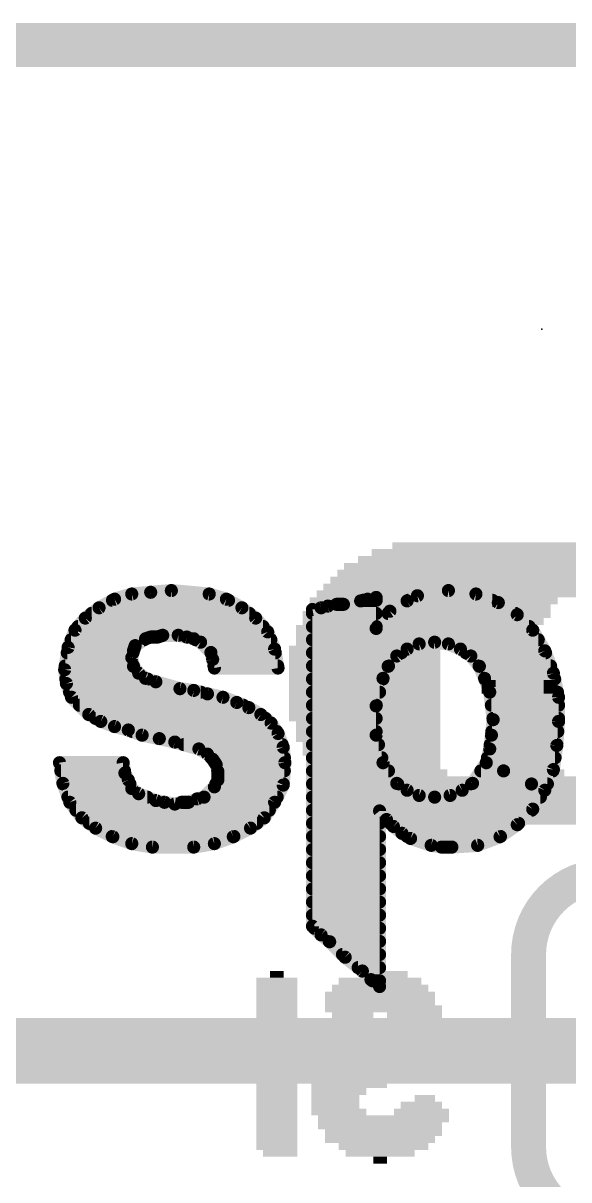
# Model space of a CAD drawing. Extents: x -27.9 to 58.7, y -19.6 to 25.5.
# Drawn here: x 7.78 to 10.95, y 18.81 to 25.53 of the extents above; entities that cross this region are included whole.
import ezdxf

# ---------------------------------------------------------------- set-up
doc = ezdxf.new("R2010")
doc.units = 0
for name, color, linetype in [('1', 12, 'CONTINUOUS'), ('16', 53, 'CONTINUOUS'), ('20', 53, 'CONTINUOUS'), ('21', 41, 'CONTINUOUS'), ('22', 40, 'CONTINUOUS'), ('23', 53, 'CONTINUOUS')]:
    doc.layers.add(name, color=color, linetype=linetype)

# ---------------------------------------------------------------- blocks, each defined once
blk = doc.blocks.new('RECT')
blk.add_solid([(-0.5, -0.5), (0.5, -0.5), (-0.5, 0.5), (0.5, 0.5)])

msp = doc.modelspace()

# ---------------------------------------------------------------- linework, layer by layer
at = {"layer": '1'}
for points, const_width in [([(0, 25.4), (17.6276, 25.4)], 0.254), ([(14.39, 19.558), (6.3364, 19.558)], 0.381)]:
    msp.add_lwpolyline(points, dxfattribs=dict(at, const_width=const_width))
at = {"layer": '16', "const_width": 0.254}
msp.add_lwpolyline([(0, 25.4), (17.6276, 25.4)], dxfattribs=at)
at = {"layer": '20', "const_width": 0.2032}
msp.add_lwpolyline([(25.4, 25.4), (0, 25.4)], dxfattribs=at)
at = {"layer": '21', "const_width": 0.0762}
for points in [[(8.313, 22.181), (8.413, 22.211)], [(8.413, 22.211), (8.523, 22.221)], [(8.523, 22.221), (8.643, 22.231)], [(8.643, 22.231), (8.863, 22.211)], [(8.863, 22.211), (8.963, 22.181)], [(10.073, 22.201), (10.253, 22.231)], [(10.253, 22.231), (10.413, 22.211)], [(10.413, 22.211), (10.543, 22.161)], [(8.223, 22.131), (8.313, 22.181)], [(8.3008, 22.1742), (8.9752, 22.1742)], [(8.963, 22.181), (9.053, 22.131)], [(9.513, 22.131), (9.553, 22.141)], [(9.553, 22.141), (9.603, 22.151)], [(9.603, 22.151), (9.643, 22.151)], [(9.643, 22.151), (9.743, 22.171)], [(9.743, 22.171), (9.783, 22.181)], [(9.7558, 22.1742), (9.833, 22.1742)], [(9.783, 22.181), (9.833, 22.191)], [(9.833, 22.191), (9.833, 22.011)], [(9.913, 22.111), (10.013, 22.171)], [(10.013, 22.171), (10.073, 22.201)], [(10.0194, 22.1742), (10.5087, 22.1742)], [(10.543, 22.161), (10.653, 22.091)], [(8.083, 22.001), (8.143, 22.071)], [(8.143, 22.071), (8.223, 22.131)], [(8.179, 22.098), (9.097, 22.098)], [(9.053, 22.131), (9.133, 22.071)], [(9.133, 22.071), (9.203, 21.991)], [(9.463, 22.121), (9.513, 22.131)], [(9.463, 20.281), (9.463, 22.121)], [(9.463, 22.098), (9.833, 22.098)], [(9.833, 22.011), (9.913, 22.111)], [(9.9026, 22.098), (10.642, 22.098)], [(10.653, 22.091), (10.743, 22.001)], [(8.043, 21.901), (8.083, 22.001)], [(8.1008, 22.0218), (9.1761, 22.0218)], [(9.463, 22.0218), (9.833, 22.0218)], [(9.8416, 22.0218), (10.7222, 22.0218)], [(10.743, 22.001), (10.813, 21.881)], [(8.0608, 21.9456), (8.4849, 21.9456)], [(8.493, 21.951), (8.433, 21.911)], [(8.523, 21.961), (8.493, 21.951)], [(8.563, 21.961), (8.523, 21.961)], [(8.593, 21.971), (8.563, 21.961)], [(8.683, 21.971), (8.593, 21.971)], [(8.733, 21.961), (8.683, 21.971)], [(8.773, 21.951), (8.733, 21.961)], [(8.813, 21.931), (8.773, 21.951)], [(8.7838, 21.9456), (9.2212, 21.9456)], [(9.203, 21.991), (9.243, 21.891)], [(9.463, 21.9456), (10.7753, 21.9456)], [(8.023, 21.771), (8.043, 21.901)], [(8.0381, 21.8694), (8.4201, 21.8694)], [(8.423, 21.881), (8.413, 21.841)], [(8.433, 21.911), (8.423, 21.881)], [(8.873, 21.871), (8.813, 21.931)], [(8.883, 21.831), (8.873, 21.871)], [(8.8734, 21.8694), (9.2469, 21.8694)], [(9.243, 21.891), (9.263, 21.781)], [(9.463, 21.8694), (9.9806, 21.8694)], [(10.013, 21.891), (9.953, 21.851)], [(10.083, 21.921), (10.013, 21.891)], [(10.173, 21.931), (10.083, 21.921)], [(10.253, 21.921), (10.173, 21.931)], [(10.323, 21.891), (10.253, 21.921)], [(10.383, 21.851), (10.323, 21.891)], [(10.3554, 21.8694), (10.8175, 21.8694)], [(10.813, 21.881), (10.863, 21.751)], [(8.413, 21.841), (8.423, 21.791)], [(8.893, 21.781), (8.883, 21.831)], [(9.953, 21.851), (9.903, 21.791)], [(10.433, 21.791), (10.383, 21.851)], [(8.033, 21.691), (8.023, 21.771)], [(8.0264, 21.7932), (8.4226, 21.7932)], [(8.423, 21.791), (8.453, 21.751)], [(8.453, 21.751), (8.493, 21.721)], [(8.8906, 21.7932), (9.2608, 21.7932)], [(9.263, 21.781), (8.893, 21.781)], [(9.463, 21.7932), (9.9048, 21.7932)], [(9.903, 21.791), (9.873, 21.721)], [(10.4312, 21.7932), (10.8468, 21.7932)], [(10.463, 21.721), (10.433, 21.791)], [(10.863, 21.751), (10.893, 21.611)], [(8.0297, 21.717), (8.505, 21.717)], [(8.063, 21.611), (8.033, 21.691)], [(8.493, 21.721), (8.553, 21.701)], [(8.553, 21.701), (8.693, 21.661)], [(9.463, 21.717), (9.872, 21.717)], [(9.873, 21.721), (9.833, 21.561)], [(10.493, 21.641), (10.463, 21.721)], [(10.4645, 21.717), (10.8703, 21.717)], [(8.0518, 21.6408), (8.8138, 21.6408)], [(8.163, 21.511), (8.063, 21.611)], [(8.693, 21.661), (8.773, 21.651)], [(8.773, 21.651), (8.853, 21.631)], [(8.853, 21.631), (8.943, 21.611)], [(8.943, 21.611), (9.023, 21.581)], [(9.463, 21.6408), (9.8529, 21.6408)], [(10.513, 21.481), (10.493, 21.641)], [(10.493, 21.6408), (10.8866, 21.6408)], [(10.893, 21.611), (10.893, 21.471)], [(8.1094, 21.5646), (9.0613, 21.5646)], [(9.023, 21.581), (9.093, 21.551)], [(9.093, 21.551), (9.163, 21.511)], [(9.463, 21.5646), (9.8339, 21.5646)], [(9.833, 21.561), (9.833, 21.391)], [(10.5026, 21.5646), (10.893, 21.5646)], [(8.233, 21.471), (8.163, 21.511)], [(8.2026, 21.4884), (9.1901, 21.4884)], [(8.313, 21.441), (8.233, 21.471)], [(9.163, 21.511), (9.223, 21.461)], [(9.463, 21.4884), (9.833, 21.4884)], [(10.503, 21.391), (10.513, 21.481)], [(10.5121, 21.4884), (10.893, 21.4884)], [(10.513, 21.481), (10.893, 21.471)], [(10.893, 21.471), (10.513, 21.481)], [(10.893, 21.471), (10.883, 21.331)], [(8.393, 21.421), (8.313, 21.441)], [(8.473, 21.391), (8.393, 21.421)], [(8.4165, 21.4122), (9.2555, 21.4122)], [(9.223, 21.461), (9.263, 21.401)], [(9.263, 21.401), (9.293, 21.321)], [(9.463, 21.4122), (9.833, 21.4122)], [(10.5054, 21.4122), (10.8888, 21.4122)], [(8.573, 21.371), (8.473, 21.391)], [(8.663, 21.351), (8.573, 21.371)], [(8.803, 21.311), (8.663, 21.351)], [(8.7155, 21.336), (9.2874, 21.336)], [(9.463, 21.336), (9.8468, 21.336)], [(9.833, 21.391), (9.873, 21.231)], [(10.493, 21.311), (10.503, 21.391)], [(10.4961, 21.336), (10.8834, 21.336)], [(10.883, 21.331), (10.863, 21.191)], [(8.853, 21.281), (8.803, 21.311)], [(8.883, 21.251), (8.853, 21.281)], [(9.293, 21.321), (9.303, 21.231)], [(10.473, 21.231), (10.493, 21.311)], [(8.013, 21.111), (7.993, 21.231)], [(7.993, 21.231), (8.363, 21.231)], [(8.363, 21.231), (8.373, 21.171)], [(8.8742, 21.2598), (9.2998, 21.2598)], [(8.903, 21.221), (8.883, 21.251)], [(8.913, 21.181), (8.903, 21.221)], [(9.303, 21.231), (9.293, 21.101)], [(9.463, 21.2598), (9.8658, 21.2598)], [(9.873, 21.231), (9.953, 21.111)], [(10.393, 21.111), (10.473, 21.231)], [(10.813, 21.071), (10.473, 21.231)], [(10.473, 21.231), (10.813, 21.071)], [(10.4802, 21.2598), (10.8728, 21.2598)], [(8.0009, 21.1836), (8.3709, 21.1836)], [(8.373, 21.171), (8.393, 21.131)], [(8.393, 21.131), (8.413, 21.081)], [(8.893, 21.091), (8.913, 21.131)], [(8.9123, 21.1836), (9.2994, 21.1836)], [(8.913, 21.131), (8.913, 21.181)], [(9.463, 21.1836), (9.9046, 21.1836)], [(10.4414, 21.1836), (10.5737, 21.1836)], [(10.5737, 21.1836), (10.8599, 21.1836)], [(10.863, 21.191), (10.813, 21.071)], [(8.053, 21.001), (8.013, 21.111)], [(8.0143, 21.1074), (8.4024, 21.1074)], [(8.413, 21.081), (8.453, 21.051)], [(8.833, 21.031), (8.893, 21.091)], [(8.9012, 21.1074), (9.2935, 21.1074)], [(9.293, 21.101), (9.243, 21.001)], [(9.463, 21.1074), (9.9584, 21.1074)], [(9.953, 21.111), (10.013, 21.071)], [(10.013, 21.071), (10.083, 21.041)], [(10.263, 21.041), (10.333, 21.071)], [(10.333, 21.071), (10.393, 21.111)], [(10.3876, 21.1074), (10.7356, 21.1074)], [(10.7356, 21.1074), (10.8282, 21.1074)], [(10.813, 21.071), (10.743, 20.961)], [(8.042, 21.0312), (8.5025, 21.0312)], [(8.123, 20.911), (8.053, 21.001)], [(8.453, 21.051), (8.553, 21.011)], [(8.553, 21.011), (8.603, 21.001)], [(8.603, 21.001), (8.663, 20.991)], [(8.663, 20.991), (8.703, 21.001)], [(8.703, 21.001), (8.743, 21.001)], [(8.743, 21.001), (8.793, 21.021)], [(8.793, 21.021), (8.833, 21.031)], [(8.8332, 21.0312), (9.2581, 21.0312)], [(9.243, 21.001), (9.183, 20.911)], [(9.463, 21.0312), (10.1712, 21.0312)], [(10.083, 21.041), (10.173, 21.031)], [(10.173, 21.031), (10.263, 21.041)], [(10.1748, 21.0312), (10.7877, 21.0312)], [(8.0888, 20.955), (9.2123, 20.955)], [(9.463, 20.955), (10.737, 20.955)], [(9.893, 20.901), (9.853, 20.951)], [(9.853, 20.951), (9.853, 19.931)], [(10.743, 20.961), (10.653, 20.871)], [(8.203, 20.851), (8.123, 20.911)], [(8.1659, 20.8788), (9.1401, 20.8788)], [(9.183, 20.911), (9.103, 20.851)], [(9.463, 20.8788), (9.853, 20.8788)], [(9.933, 20.861), (9.893, 20.901)], [(9.9152, 20.8788), (10.6608, 20.8788)], [(9.983, 20.821), (9.933, 20.861)], [(10.653, 20.871), (10.553, 20.801)], [(8.303, 20.801), (8.203, 20.851)], [(8.2998, 20.8026), (9.0062, 20.8026)], [(8.413, 20.761), (8.303, 20.801)], [(9.003, 20.801), (8.893, 20.761)], [(9.103, 20.851), (9.003, 20.801)], [(9.463, 20.8026), (9.853, 20.8026)], [(10.033, 20.791), (9.983, 20.821)], [(10.0137, 20.8026), (10.5553, 20.8026)], [(10.553, 20.801), (10.423, 20.751)], [(8.533, 20.741), (8.413, 20.761)], [(8.773, 20.741), (8.533, 20.741)], [(8.893, 20.761), (8.773, 20.741)], [(9.463, 20.7264), (9.853, 20.7264)], [(10.153, 20.751), (10.033, 20.791)], [(10.213, 20.741), (10.153, 20.751)], [(10.273, 20.741), (10.213, 20.741)], [(10.423, 20.751), (10.273, 20.741)], [(9.463, 20.6502), (9.853, 20.6502)], [(9.463, 20.574), (9.853, 20.574)], [(9.463, 20.4978), (9.853, 20.4978)], [(9.463, 20.4216), (9.853, 20.4216)], [(9.463, 20.3454), (9.853, 20.3454)], [(9.513, 20.231), (9.463, 20.281)], [(9.4748, 20.2692), (9.853, 20.2692)], [(9.563, 20.191), (9.513, 20.231)], [(9.5605, 20.193), (9.853, 20.193)], [(9.653, 20.101), (9.563, 20.191)], [(9.6372, 20.1168), (9.853, 20.1168)], [(9.753, 20.021), (9.653, 20.101)], [(9.7285, 20.0406), (9.853, 20.0406)], [(9.803, 19.971), (9.753, 20.021)], [(9.853, 19.931), (9.803, 19.971)], [(9.8113, 19.9644), (9.853, 19.9644)]]:
    msp.add_lwpolyline(points, dxfattribs=at)
at = {"layer": '21', "const_width": 0.0381}
for points in [[(8.4113, 22.23, 1), (8.4147, 22.192)], [(8.4185, 22.1928, 1), (8.4075, 22.2292)], [(8.5214, 22.24, 1), (8.5246, 22.202)], [(8.5247, 22.202, 1), (8.5213, 22.24)], [(8.6447, 22.25, 1), (8.6413, 22.212)], [(8.6446, 22.212, 1), (8.6414, 22.25)], [(8.8685, 22.2292, 1), (8.8575, 22.1928)], [(8.8613, 22.192, 1), (8.8647, 22.23)], [(10.2554, 22.2499, 1), (10.2506, 22.2121)], [(10.2561, 22.2122, 1), (10.2499, 22.2498)], [(10.4198, 22.2288, 1), (10.4062, 22.1932)], [(10.4106, 22.1921, 1), (10.4154, 22.2299)], [(8.3008, 22.1933, 1), (8.3008, 22.1552)], [(8.3075, 22.1992, 1), (8.3185, 22.1628)], [(8.3223, 22.1643, 1), (8.3037, 22.1977)], [(8.9723, 22.1977, 1), (8.9537, 22.1643)], [(8.9575, 22.1628, 1), (8.9685, 22.1992)], [(8.9752, 22.1552, 1), (8.9752, 22.1933)], [(9.5493, 22.1597, 1), (9.5567, 22.1223)], [(9.5576, 22.1225, 1), (9.5484, 22.1595)], [(9.603, 22.17, 1), (9.603, 22.1319)], [(9.6067, 22.1323, 1), (9.5993, 22.1697)], [(9.6393, 22.1697, 1), (9.6467, 22.1323)], [(9.643, 22.1319, 1), (9.643, 22.17)], [(9.7384, 22.1895, 1), (9.7476, 22.1525)], [(9.7558, 22.1933, 1), (9.7558, 22.1552)], [(9.7467, 22.1523, 1), (9.7393, 22.1897)], [(9.7793, 22.1997, 1), (9.7867, 22.1623)], [(9.7876, 22.1625, 1), (9.7784, 22.1995)], [(9.8521, 22.191, 1), (9.814, 22.191)], [(9.8367, 22.1723, 1), (9.8293, 22.2097)], [(9.833, 22.1552, 1), (9.833, 22.1933)], [(10.0045, 22.188, 1), (10.0215, 22.154)], [(10.0194, 22.1933, 1), (10.0194, 22.1552)], [(10.0228, 22.1547, 1), (10.0032, 22.1873)], [(10.0699, 22.2198, 1), (10.0761, 22.1822)], [(10.0815, 22.184, 1), (10.0645, 22.218)], [(10.5087, 22.1552, 1), (10.5087, 22.1933)], [(10.5532, 22.1771, 1), (10.5328, 22.1449)], [(10.5362, 22.1432, 1), (10.5498, 22.1788)], [(8.1575, 22.0586, 1), (8.1285, 22.0834)], [(8.179, 22.1171, 1), (8.179, 22.079)], [(8.2137, 22.1477, 1), (8.2323, 22.1143)], [(8.2344, 22.1158, 1), (8.2116, 22.1462)], [(9.0644, 22.1462, 1), (9.0416, 22.1158)], [(9.0437, 22.1143, 1), (9.0623, 22.1477)], [(9.097, 22.079, 1), (9.097, 22.1171)], [(9.1473, 22.0835, 1), (9.1187, 22.0585)], [(9.4593, 22.1397, 1), (9.4667, 22.1023)], [(9.463, 22.1171, 1), (9.463, 22.079)], [(9.4821, 22.121, 1), (9.444, 22.121)], [(9.5084, 22.1495, 1), (9.5176, 22.1125)], [(9.5167, 22.1123, 1), (9.5093, 22.1497)], [(9.833, 22.079, 1), (9.833, 22.1171)], [(9.9026, 22.1171, 1), (9.9026, 22.079)], [(9.9032, 22.1273, 1), (9.9228, 22.0947)], [(9.9279, 22.0991, 1), (9.8981, 22.1229)], [(10.6665, 22.1045, 1), (10.6395, 22.0775)], [(10.642, 22.079, 1), (10.642, 22.1171)], [(10.6428, 22.0749, 1), (10.6632, 22.1071)], [(8.1007, 21.9939, 1), (8.0653, 22.0081)], [(8.1008, 22.0409, 1), (8.1008, 22.0028)], [(8.1316, 22.0862, 1), (8.1544, 22.0558)], [(9.1216, 22.0558, 1), (9.1444, 22.0862)], [(9.1761, 22.0028, 1), (9.1761, 22.0409)], [(9.463, 22.0409, 1), (9.463, 22.0028)], [(9.8181, 22.0229, 1), (9.8479, 21.9991)], [(9.8416, 22.0409, 1), (9.8416, 22.0028)], [(9.833, 22.0028, 1), (9.833, 22.0409)], [(10.7222, 22.0028, 1), (10.7222, 22.0409)], [(10.7595, 22.0106, 1), (10.7265, 21.9914)], [(8.0608, 21.9647, 1), (8.0608, 21.9266)], [(8.0685, 22.0134, 1), (8.0975, 21.9886)], [(8.487, 21.9691, 1), (8.499, 21.9329)], [(8.5036, 21.9351, 1), (8.4824, 21.9669)], [(8.4849, 21.9266, 1), (8.4849, 21.9647)], [(8.523, 21.9801, 1), (8.523, 21.942)], [(8.529, 21.9429, 1), (8.517, 21.9791)], [(8.557, 21.9791, 1), (8.569, 21.9429)], [(8.563, 21.942, 1), (8.563, 21.9801)], [(8.593, 21.9901, 1), (8.593, 21.952)], [(8.599, 21.9529, 1), (8.587, 21.9891)], [(8.6867, 21.9897, 1), (8.6793, 21.9523)], [(8.683, 21.952, 1), (8.683, 21.9901)], [(8.7376, 21.9795, 1), (8.7284, 21.9425)], [(8.7293, 21.9423, 1), (8.7367, 21.9797)], [(8.7815, 21.968, 1), (8.7645, 21.934)], [(8.7838, 21.9647, 1), (8.7838, 21.9266)], [(8.7684, 21.9325, 1), (8.7776, 21.9695)], [(9.2207, 21.9981, 1), (9.1853, 21.9839)], [(9.1887, 21.9785, 1), (9.2173, 22.0035)], [(9.2212, 21.9266, 1), (9.2212, 21.9647)], [(9.463, 21.9647, 1), (9.463, 21.9266)], [(9.814, 22.011, 1), (9.8521, 22.011)], [(10.7295, 21.9875, 1), (10.7565, 22.0145)], [(10.7753, 21.9266, 1), (10.7753, 21.9647)], [(8.0381, 21.8885, 1), (8.0381, 21.8504)], [(8.0253, 21.9081, 1), (8.0607, 21.8939)], [(8.0618, 21.8981, 1), (8.0242, 21.9039)], [(8.4049, 21.887, 1), (8.4411, 21.875)], [(8.4415, 21.8764, 1), (8.4045, 21.8856)], [(8.4224, 21.9269, 1), (8.4436, 21.8951)], [(8.4511, 21.905, 1), (8.4149, 21.917)], [(8.4201, 21.8504, 1), (8.4201, 21.8885)], [(8.8265, 21.9445, 1), (8.7995, 21.9175)], [(8.8045, 21.914, 1), (8.8215, 21.948)], [(8.8915, 21.8756, 1), (8.8545, 21.8664)], [(8.8734, 21.8885, 1), (8.8734, 21.8504)], [(9.2617, 21.8944, 1), (9.2243, 21.8876)], [(9.2253, 21.8839, 1), (9.2607, 21.8981)], [(9.2469, 21.8504, 1), (9.2469, 21.8885)], [(9.463, 21.8885, 1), (9.463, 21.8504)], [(9.9806, 21.8504, 1), (9.9806, 21.8885)], [(10.0055, 21.9085, 1), (10.0205, 21.8735)], [(10.0236, 21.8751, 1), (10.0024, 21.9069)], [(10.0809, 21.9399, 1), (10.0851, 21.9021)], [(10.0905, 21.9035, 1), (10.0755, 21.9385)], [(10.1754, 21.9499, 1), (10.1706, 21.9121)], [(10.1751, 21.9121, 1), (10.1709, 21.9499)], [(10.2605, 21.9385, 1), (10.2455, 21.9035)], [(10.2506, 21.9021, 1), (10.2554, 21.9399)], [(10.3336, 21.9069, 1), (10.3124, 21.8751)], [(10.3155, 21.8735, 1), (10.3305, 21.9085)], [(10.3554, 21.8885, 1), (10.3554, 21.8504)], [(10.8308, 21.8878, 1), (10.7952, 21.8742)], [(10.7965, 21.8714, 1), (10.8295, 21.8906)], [(10.8175, 21.8504, 1), (10.8175, 21.8885)], [(8.4317, 21.8447, 1), (8.3943, 21.8373)], [(8.3945, 21.8456, 1), (8.4315, 21.8364)], [(8.8595, 21.8575, 1), (8.8865, 21.8845)], [(8.9017, 21.8347, 1), (8.8643, 21.8273)], [(8.8645, 21.8264, 1), (8.9015, 21.8356)], [(9.9424, 21.8669, 1), (9.9636, 21.8351)], [(9.9676, 21.8388, 1), (9.9384, 21.8632)], [(10.3976, 21.8632, 1), (10.3684, 21.8388)], [(10.3724, 21.8351, 1), (10.3936, 21.8669)], [(8.0419, 21.7734, 1), (8.0041, 21.7686)], [(8.0042, 21.7739, 1), (8.0418, 21.7681)], [(8.0264, 21.8123, 1), (8.0264, 21.7742)], [(8.4382, 21.8024, 1), (8.4078, 21.7796)], [(8.4043, 21.7873, 1), (8.4417, 21.7947)], [(8.4226, 21.7742, 1), (8.4226, 21.8123)], [(8.4644, 21.7662, 1), (8.4416, 21.7358)], [(8.4378, 21.7396, 1), (8.4682, 21.7624)], [(8.8906, 21.8123, 1), (8.8906, 21.7742)], [(8.893, 21.8001, 1), (8.893, 21.762)], [(8.8743, 21.7773, 1), (8.9117, 21.7847)], [(9.2443, 21.7776, 1), (9.2817, 21.7844)], [(9.2608, 21.7742, 1), (9.2608, 21.8123)], [(9.263, 21.762, 1), (9.263, 21.8001)], [(9.463, 21.8123, 1), (9.463, 21.7742)], [(9.8884, 21.8032, 1), (9.9176, 21.7788)], [(9.9205, 21.7835, 1), (9.8855, 21.7985)], [(9.9048, 21.7742, 1), (9.9048, 21.8123)], [(10.4312, 21.8123, 1), (10.4312, 21.7742)], [(10.4505, 21.7985, 1), (10.4155, 21.7835)], [(10.4184, 21.7788, 1), (10.4476, 21.8032)], [(10.8816, 21.755, 1), (10.8444, 21.747)], [(10.8452, 21.7442, 1), (10.8808, 21.7578)], [(10.8468, 21.7742, 1), (10.8468, 21.8123)], [(8.0297, 21.7361, 1), (8.0297, 21.698)], [(8.0508, 21.6977, 1), (8.0152, 21.6843)], [(8.0141, 21.6886, 1), (8.0519, 21.6934)], [(8.499, 21.7391, 1), (8.487, 21.7029)], [(8.4816, 21.7058, 1), (8.5044, 21.7362)], [(8.505, 21.698, 1), (8.505, 21.7361)], [(8.5582, 21.7193, 1), (8.5478, 21.6827)], [(8.547, 21.6829, 1), (8.559, 21.7191)], [(9.463, 21.7361, 1), (9.463, 21.698)], [(9.8555, 21.7285, 1), (9.8905, 21.7135)], [(9.8915, 21.7164, 1), (9.8545, 21.7256)], [(9.872, 21.698, 1), (9.872, 21.7361)], [(10.4808, 21.7277, 1), (10.4452, 21.7143)], [(10.4645, 21.7361, 1), (10.4645, 21.698)], [(10.4455, 21.7135, 1), (10.4805, 21.7285)], [(10.8703, 21.698, 1), (10.8703, 21.7361)], [(8.0518, 21.6599, 1), (8.0518, 21.6218)], [(8.0765, 21.6245, 1), (8.0495, 21.5975)], [(8.0452, 21.6043, 1), (8.0808, 21.6177)], [(8.6954, 21.6799, 1), (8.6906, 21.6421)], [(8.6878, 21.6427, 1), (8.6982, 21.6793)], [(8.7776, 21.6695, 1), (8.7684, 21.6325)], [(8.7706, 21.6321, 1), (8.7754, 21.6699)], [(8.8138, 21.6218, 1), (8.8138, 21.6599)], [(8.8571, 21.6496, 1), (8.8489, 21.6124)], [(8.8484, 21.6125, 1), (8.8576, 21.6495)], [(8.9497, 21.6288, 1), (8.9363, 21.5932)], [(8.9389, 21.5924, 1), (8.9471, 21.6296)], [(9.463, 21.6599, 1), (9.463, 21.6218)], [(9.8529, 21.6218, 1), (9.8529, 21.6599)], [(10.5119, 21.6434, 1), (10.4741, 21.6386)], [(10.493, 21.6599, 1), (10.493, 21.6218)], [(10.4752, 21.6343, 1), (10.5108, 21.6477)], [(10.9121, 21.611, 1), (10.874, 21.611)], [(10.8866, 21.6218, 1), (10.8866, 21.6599)], [(8.1094, 21.5837, 1), (8.1094, 21.5456)], [(9.0305, 21.5985, 1), (9.0155, 21.5635)], [(9.0163, 21.5632, 1), (9.0297, 21.5988)], [(9.0613, 21.5456, 1), (9.0613, 21.5837)], [(9.1025, 21.5675, 1), (9.0835, 21.5345)], [(9.0855, 21.5335, 1), (9.1005, 21.5685)], [(9.463, 21.5837, 1), (9.463, 21.5456)], [(9.8145, 21.5656, 1), (9.8515, 21.5564)], [(9.8521, 21.561, 1), (9.814, 21.561)], [(9.8339, 21.5456, 1), (9.8339, 21.5837)], [(10.5026, 21.5837, 1), (10.5026, 21.5456)], [(10.8744, 21.607, 1), (10.9116, 21.615)], [(10.893, 21.5456, 1), (10.893, 21.5837)], [(8.1725, 21.5275, 1), (8.1535, 21.4945)], [(8.1495, 21.4975, 1), (8.1765, 21.5245)], [(8.2026, 21.5075, 1), (8.2026, 21.4694)], [(8.2397, 21.4888, 1), (8.2263, 21.4532)], [(8.2235, 21.4545, 1), (8.2425, 21.4875)], [(9.1752, 21.5256, 1), (9.1508, 21.4964)], [(9.1535, 21.4945, 1), (9.1725, 21.5275)], [(9.1901, 21.4694, 1), (9.1901, 21.5075)], [(9.463, 21.5075, 1), (9.463, 21.4694)], [(9.833, 21.4694, 1), (9.833, 21.5075)], [(10.5121, 21.5075, 1), (10.5121, 21.4694)], [(10.5135, 21.5, 1), (10.5125, 21.462)], [(10.5135, 21.5, 1), (10.5125, 21.462)], [(10.5319, 21.4789, 1), (10.4941, 21.4831)], [(10.4941, 21.4786, 1), (10.5319, 21.4834)], [(10.912, 21.4696, 1), (10.874, 21.4724)], [(10.8925, 21.452, 1), (10.8935, 21.49)], [(10.8925, 21.452, 1), (10.8935, 21.49)], [(10.893, 21.4694, 1), (10.893, 21.5075)], [(8.3176, 21.4595, 1), (8.3084, 21.4225)], [(8.3063, 21.4232, 1), (8.3197, 21.4588)], [(8.3997, 21.4388, 1), (8.3863, 21.4032)], [(8.3884, 21.4025, 1), (8.3976, 21.4395)], [(8.4165, 21.4313, 1), (8.4165, 21.3932)], [(9.2389, 21.4716, 1), (9.2071, 21.4504)], [(9.2108, 21.4464, 1), (9.2352, 21.4756)], [(9.2808, 21.4077, 1), (9.2452, 21.3943)], [(9.2555, 21.3932, 1), (9.2555, 21.4313)], [(9.463, 21.4313, 1), (9.463, 21.3932)], [(9.833, 21.3932, 1), (9.833, 21.4313)], [(10.5054, 21.4313, 1), (10.5054, 21.3932)], [(10.874, 21.471, 1), (10.9121, 21.471)], [(10.8888, 21.3932, 1), (10.8888, 21.4313)], [(8.4767, 21.4097, 1), (8.4693, 21.3723)], [(8.4663, 21.3732, 1), (8.4797, 21.4088)], [(8.5771, 21.3896, 1), (8.5689, 21.3524)], [(8.5693, 21.3523, 1), (8.5767, 21.3897)], [(8.6682, 21.3693, 1), (8.6578, 21.3327)], [(8.6589, 21.3324, 1), (8.6671, 21.3696)], [(8.7155, 21.3551, 1), (8.7155, 21.317)], [(9.2471, 21.3904, 1), (9.2789, 21.4116)], [(9.2874, 21.317, 1), (9.2874, 21.3551)], [(9.463, 21.3551, 1), (9.463, 21.317)], [(9.8515, 21.3956, 1), (9.8145, 21.3864)], [(9.814, 21.391, 1), (9.8521, 21.391)], [(9.8468, 21.317, 1), (9.8468, 21.3551)], [(10.4961, 21.3551, 1), (10.4961, 21.317)], [(10.4841, 21.3931, 1), (10.5219, 21.3889)], [(10.5219, 21.3886, 1), (10.4841, 21.3934)], [(10.9019, 21.3283, 1), (10.8641, 21.3337)], [(10.8834, 21.317, 1), (10.8834, 21.3551)], [(8.8128, 21.3273, 1), (8.7932, 21.2947)], [(8.7978, 21.2927, 1), (8.8082, 21.3293)], [(8.8665, 21.2945, 1), (8.8395, 21.2675)], [(8.8432, 21.2647, 1), (8.8628, 21.2973)], [(9.3119, 21.3231, 1), (9.2741, 21.3189)], [(9.2752, 21.3143, 1), (9.3108, 21.3277)], [(10.4741, 21.3134, 1), (10.5119, 21.3086)], [(10.5115, 21.3064, 1), (10.4745, 21.3156)], [(10.864, 21.3324, 1), (10.902, 21.3296)], [(8.0118, 21.2341, 1), (7.9742, 21.2279)], [(7.993, 21.2501, 1), (7.993, 21.212)], [(8.3818, 21.2341, 1), (8.3442, 21.2279)], [(8.363, 21.212, 1), (8.363, 21.2501)], [(8.8742, 21.2789, 1), (8.8742, 21.2408)], [(8.8989, 21.2616, 1), (8.8671, 21.2404)], [(8.8695, 21.2375, 1), (8.8965, 21.2645)], [(8.9215, 21.2256, 1), (8.8845, 21.2164)], [(8.8871, 21.2104, 1), (8.9189, 21.2316)], [(9.322, 21.2295, 1), (9.284, 21.2325)], [(9.2841, 21.2289, 1), (9.3219, 21.2331)], [(9.2998, 21.2408, 1), (9.2998, 21.2789)], [(9.463, 21.2789, 1), (9.463, 21.2408)], [(9.8889, 21.2416, 1), (9.8571, 21.2204)], [(9.8545, 21.2264, 1), (9.8915, 21.2356)], [(9.8658, 21.2408, 1), (9.8658, 21.2789)], [(10.4811, 21.2482, 1), (10.4649, 21.2138)], [(10.4811, 21.2482, 1), (10.4649, 21.2138)], [(10.4545, 21.2356, 1), (10.4915, 21.2264)], [(10.4889, 21.2204, 1), (10.4571, 21.2416)], [(10.4802, 21.2789, 1), (10.4802, 21.2408)], [(10.8728, 21.2408, 1), (10.8728, 21.2789)], [(8.0009, 21.2027, 1), (8.0009, 21.1646)], [(8.39, 21.1795, 1), (8.356, 21.1625)], [(8.3542, 21.1679, 1), (8.3918, 21.1741)], [(8.3709, 21.1646, 1), (8.3709, 21.2027)], [(8.4107, 21.1381, 1), (8.3753, 21.1239)], [(8.9123, 21.2027, 1), (8.9123, 21.1646)], [(8.9321, 21.181, 1), (8.894, 21.181)], [(8.8945, 21.1764, 1), (8.9315, 21.1856)], [(8.93, 21.1225, 1), (8.896, 21.1395)], [(9.2994, 21.1646, 1), (9.2994, 21.2027)], [(9.463, 21.2027, 1), (9.463, 21.1646)], [(9.9046, 21.1646, 1), (9.9046, 21.2027)], [(10.4414, 21.2027, 1), (10.4414, 21.1646)], [(10.5737, 21.2027, 1), (10.5737, 21.1646)], [(10.5737, 21.1646, 1), (10.5737, 21.2027)], [(10.8441, 21.1937, 1), (10.8819, 21.1883)], [(10.8806, 21.1837, 1), (10.8454, 21.1983)], [(10.8599, 21.1646, 1), (10.8599, 21.2027)], [(8.0309, 21.1175, 1), (7.9951, 21.1045)], [(7.9942, 21.1079, 1), (8.0318, 21.1141)], [(8.0143, 21.1265, 1), (8.0143, 21.0884)], [(8.376, 21.1225, 1), (8.41, 21.1395)], [(8.4244, 21.0962, 1), (8.4016, 21.0658)], [(8.3953, 21.0739, 1), (8.4307, 21.0881)], [(8.4024, 21.0884, 1), (8.4024, 21.1265)], [(8.876, 21.0995, 1), (8.91, 21.0825)], [(8.9065, 21.0775, 1), (8.8795, 21.1045)], [(8.9012, 21.1265, 1), (8.9012, 21.0884)], [(8.894, 21.131, 1), (8.9321, 21.131)], [(9.274, 21.1025, 1), (9.312, 21.0995)], [(9.31, 21.0925, 1), (9.276, 21.1095)], [(9.2935, 21.0884, 1), (9.2935, 21.1265)], [(9.463, 21.1265, 1), (9.463, 21.0884)], [(9.9636, 21.1269, 1), (9.9424, 21.0951)], [(9.9371, 21.1004, 1), (9.9689, 21.1216)], [(9.9584, 21.0884, 1), (9.9584, 21.1265)], [(10.0205, 21.0885, 1), (10.0055, 21.0535)], [(10.0024, 21.0551, 1), (10.0236, 21.0869)], [(10.3224, 21.0869, 1), (10.3436, 21.0551)], [(10.3405, 21.0535, 1), (10.3255, 21.0885)], [(10.3876, 21.1265, 1), (10.3876, 21.0884)], [(10.3771, 21.1216, 1), (10.4089, 21.1004)], [(10.4036, 21.0951, 1), (10.3824, 21.1269)], [(10.7356, 21.1265, 1), (10.7356, 21.0884)], [(10.7356, 21.0884, 1), (10.7356, 21.1265)], [(10.8291, 21.0608, 1), (10.7969, 21.0812)], [(10.8049, 21.0538, 1), (10.8211, 21.0882)], [(10.8049, 21.0538, 1), (10.8211, 21.0882)], [(10.8282, 21.0884, 1), (10.8282, 21.1265)], [(8.042, 21.0503, 1), (8.042, 21.0122)], [(8.068, 21.0127, 1), (8.038, 20.9893)], [(8.4601, 21.0687, 1), (8.4459, 21.0333)], [(8.4416, 21.0358, 1), (8.4644, 21.0662)], [(8.5025, 21.0122, 1), (8.5025, 21.0503)], [(8.5567, 21.0297, 1), (8.5493, 20.9923)], [(8.5459, 20.9933, 1), (8.5601, 21.0287)], [(8.6061, 21.0198, 1), (8.5999, 20.9822)], [(8.5993, 20.9823, 1), (8.6067, 21.0197)], [(8.703, 21.0201, 1), (8.703, 20.982)], [(8.7076, 20.9825, 1), (8.6984, 21.0195)], [(8.7359, 21.0187, 1), (8.7501, 20.9833)], [(8.743, 20.982, 1), (8.743, 21.0201)], [(8.7884, 21.0395, 1), (8.7976, 21.0025)], [(8.8001, 21.0033, 1), (8.7859, 21.0387)], [(8.8195, 21.0445, 1), (8.8465, 21.0175)], [(8.8332, 21.0503, 1), (8.8332, 21.0122)], [(8.8376, 21.0125, 1), (8.8284, 21.0495)], [(9.2589, 20.9904, 1), (9.2271, 21.0116)], [(9.2581, 21.0122, 1), (9.2581, 21.0503)], [(9.463, 21.0503, 1), (9.463, 21.0122)], [(10.0851, 21.0599, 1), (10.0809, 21.0221)], [(10.0755, 21.0235, 1), (10.0905, 21.0585)], [(10.1709, 21.0499, 1), (10.1751, 21.0121)], [(10.1748, 21.0503, 1), (10.1748, 21.0122)], [(10.1709, 21.0121, 1), (10.1751, 21.0499)], [(10.1712, 21.0122, 1), (10.1712, 21.0503)], [(10.2555, 21.0585, 1), (10.2705, 21.0235)], [(10.2651, 21.0221, 1), (10.2609, 21.0599)], [(10.7877, 21.0122, 1), (10.7877, 21.0503)], [(10.7954, 21.0783, 1), (10.8306, 21.0637)], [(8.0351, 20.9945, 1), (8.0709, 21.0075)], [(8.0888, 20.9741, 1), (8.0888, 20.936)], [(8.6584, 21.0095, 1), (8.6676, 20.9725)], [(8.6599, 20.9722, 1), (8.6661, 21.0098)], [(9.2123, 20.936, 1), (9.2123, 20.9741)], [(9.226, 21.0095, 1), (9.26, 20.9925)], [(9.463, 20.9741, 1), (9.463, 20.936)], [(9.872, 20.951, 1), (9.8339, 20.951)], [(9.8679, 20.9629, 1), (9.8381, 20.9391)], [(10.7269, 20.9712, 1), (10.7591, 20.9508)], [(10.7565, 20.9475, 1), (10.7295, 20.9745)], [(10.737, 20.936, 1), (10.737, 20.9741)], [(8.1344, 20.9262, 1), (8.1116, 20.8958)], [(8.108, 20.8993, 1), (8.138, 20.9227)], [(8.1659, 20.8979, 1), (8.1659, 20.8598)], [(9.1401, 20.8598, 1), (9.1401, 20.8979)], [(9.1671, 20.9216, 1), (9.1989, 20.9004)], [(9.1944, 20.8958, 1), (9.1716, 20.9262)], [(9.463, 20.8979, 1), (9.463, 20.8598)], [(9.853, 20.8598, 1), (9.853, 20.8979)], [(9.9065, 20.9145, 1), (9.8795, 20.8875)], [(9.8781, 20.8891, 1), (9.9079, 20.9129)], [(9.9152, 20.8979, 1), (9.9152, 20.8598)], [(9.9449, 20.8759, 1), (9.9211, 20.8461)], [(10.6395, 20.8845, 1), (10.6665, 20.8575)], [(10.6639, 20.8554, 1), (10.6421, 20.8866)], [(10.6608, 20.8598, 1), (10.6608, 20.8979)], [(8.2115, 20.868, 1), (8.1945, 20.834)], [(8.1916, 20.8358, 1), (8.2144, 20.8662)], [(8.2998, 20.8217, 1), (8.2998, 20.7836)], [(8.3095, 20.8189, 1), (8.2965, 20.7831)], [(8.2945, 20.784, 1), (8.3115, 20.818)], [(8.9945, 20.818, 1), (9.0115, 20.784)], [(9.0095, 20.7831, 1), (8.9965, 20.8189)], [(9.0062, 20.7836, 1), (9.0062, 20.8217)], [(9.0916, 20.8662, 1), (9.1144, 20.8358)], [(9.1115, 20.834, 1), (9.0945, 20.868)], [(9.463, 20.8217, 1), (9.463, 20.7836)], [(9.853, 20.7836, 1), (9.853, 20.8217)], [(9.9195, 20.8475, 1), (9.9465, 20.8745)], [(9.9928, 20.8373, 1), (9.9732, 20.8047)], [(9.9711, 20.8061, 1), (9.9949, 20.8359)], [(10.0137, 20.8217, 1), (10.0137, 20.7836)], [(10.5421, 20.8166, 1), (10.5639, 20.7854)], [(10.5598, 20.7832, 1), (10.5462, 20.8188)], [(10.5553, 20.7836, 1), (10.5553, 20.8217)], [(8.4161, 20.7798, 1), (8.4099, 20.7422)], [(8.4065, 20.7431, 1), (8.4195, 20.7789)], [(8.533, 20.76, 1), (8.533, 20.7219)], [(8.5299, 20.7222, 1), (8.5361, 20.7598)], [(8.7699, 20.7598, 1), (8.7761, 20.7222)], [(8.773, 20.7219, 1), (8.773, 20.76)], [(8.8865, 20.7789, 1), (8.8995, 20.7431)], [(8.8961, 20.7422, 1), (8.8899, 20.7798)], [(9.463, 20.7455, 1), (9.463, 20.7074)], [(9.853, 20.7074, 1), (9.853, 20.7455)], [(10.039, 20.8091, 1), (10.027, 20.7729)], [(10.0232, 20.7747, 1), (10.0428, 20.8073)], [(10.1561, 20.7698, 1), (10.1499, 20.7322)], [(10.147, 20.7329, 1), (10.159, 20.7691)], [(10.213, 20.76, 1), (10.213, 20.7219)], [(10.2099, 20.7222, 1), (10.2161, 20.7598)], [(10.2717, 20.76, 1), (10.2743, 20.722)], [(10.273, 20.7219, 1), (10.273, 20.76)], [(10.4162, 20.7688, 1), (10.4298, 20.7332)], [(10.4243, 20.732, 1), (10.4217, 20.77)], [(9.463, 20.6693, 1), (9.463, 20.6312)], [(9.853, 20.6312, 1), (9.853, 20.6693)], [(9.463, 20.5931, 1), (9.463, 20.555)], [(9.853, 20.555, 1), (9.853, 20.5931)], [(9.463, 20.5169, 1), (9.463, 20.4788)], [(9.853, 20.4788, 1), (9.853, 20.5169)], [(9.463, 20.4407, 1), (9.463, 20.4026)], [(9.853, 20.4026, 1), (9.853, 20.4407)], [(9.463, 20.3645, 1), (9.463, 20.3264)], [(9.853, 20.3264, 1), (9.853, 20.3645)], [(9.4765, 20.2945, 1), (9.4495, 20.2675)], [(9.444, 20.281, 1), (9.4821, 20.281)], [(9.4748, 20.2883, 1), (9.4748, 20.2502)], [(9.853, 20.2502, 1), (9.853, 20.2883)], [(9.5249, 20.2459, 1), (9.5011, 20.2161)], [(9.4995, 20.2175, 1), (9.5265, 20.2445)], [(9.5605, 20.2121, 1), (9.5605, 20.174)], [(9.5765, 20.2045, 1), (9.5495, 20.1775)], [(9.5511, 20.1761, 1), (9.5749, 20.2059)], [(9.853, 20.174, 1), (9.853, 20.2121)], [(9.6372, 20.1359, 1), (9.6372, 20.0978)], [(9.6649, 20.1159, 1), (9.6411, 20.0861)], [(9.6395, 20.0875, 1), (9.6665, 20.1145)], [(9.853, 20.0978, 1), (9.853, 20.1359)], [(9.7285, 20.0597, 1), (9.7285, 20.0216)], [(9.7665, 20.0345, 1), (9.7395, 20.0075)], [(9.7411, 20.0061, 1), (9.7649, 20.0359)], [(9.853, 20.0216, 1), (9.853, 20.0597)], [(9.8149, 19.9859, 1), (9.7911, 19.9561)], [(9.7895, 19.9575, 1), (9.8165, 19.9845)], [(9.8113, 19.9835, 1), (9.8113, 19.9454)], [(9.8411, 19.9161, 1), (9.8649, 19.9459)], [(9.853, 19.9454, 1), (9.853, 19.9835)], [(9.8339, 19.931, 1), (9.872, 19.931)]]:
    msp.add_lwpolyline(points, format="xyb", dxfattribs=at)
at = {"layer": '22'}
for points, const_width in [([(11.176, 20.574, 0.4142), (10.7188, 20.1168)], 0.2032), ([(10.7696, 20.1168, 1), (10.668, 20.1168)], 0.1016), ([(10.668, 20.1168, 1), (10.7696, 20.1168)], 0.1016), ([(10.7188, 18.9992, 0.4142), (11.176, 18.542)], 0.2032), ([(10.7696, 18.9992, 1), (10.668, 18.9992)], 0.1016), ([(10.668, 18.9992, 1), (10.7696, 18.9992)], 0.1016)]:
    msp.add_lwpolyline(points, format="xyb", dxfattribs=dict(at, const_width=const_width))
at = {"layer": '22', "const_width": 0.2032}
msp.add_lwpolyline([(10.7188, 18.9992), (10.7188, 20.1168)], dxfattribs=at)
at = {"layer": '23'}
msp.add_point((10.795, 23.749), dxfattribs=at)

# ---------------------------------------------------------------- block references
at = {"layer": '22', "yscale": 0.04, "rotation": 180}
for p, xscale in [((12.307, 22.4916), 4.76), ((12.307, 22.4516), 5), ((12.307, 22.3716), 5.32), ((12.307, 22.4116), 5.16), ((12.307, 22.2916), 5.48), ((12.307, 22.3316), 5.4), ((12.307, 22.2516), 5.56), ((9.847, 22.1716), 0.8), ((11.147, 22.2116), 3.32), ((10.667, 22.1716), 0.44), ((9.807, 22.0916), 0.8), ((9.827, 22.1316), 0.76), ((10.647, 22.1316), 0.4), ((10.647, 22.0916), 0.4), ((9.807, 22.0516), 0.8), ((10.627, 22.0516), 0.36), ((9.787, 22.0116), 0.84), ((9.787, 21.9716), 0.84), ((10.607, 22.0116), 0.32), ((10.587, 21.9716), 0.28), ((9.767, 21.8916), 0.88), ((9.787, 21.9316), 0.84), ((10.587, 21.9316), 0.28), ((10.567, 21.8916), 0.24), ((9.767, 21.8516), 0.88), ((10.547, 21.8516), 0.2), ((9.767, 21.8116), 0.88), ((9.767, 21.7716), 0.88), ((10.527, 21.8116), 0.16), ((10.527, 21.7716), 0.16), ((9.767, 21.7316), 0.88), ((9.767, 21.6916), 0.88), ((10.507, 21.7316), 0.12), ((10.487, 21.6916), 0.08), ((10.847, 21.6916), 0.08), ((9.767, 21.6516), 0.88), ((10.467, 21.6516), 0.04), ((10.847, 21.6516), 0.08), ((9.767, 21.6116), 0.88), ((9.767, 21.5716), 0.88), ((10.807, 21.5716), 0.16), ((10.827, 21.6116), 0.12), ((9.767, 21.5316), 0.88), ((9.767, 21.4916), 0.88), ((10.787, 21.5316), 0.2), ((10.787, 21.4916), 0.2), ((9.787, 21.4516), 0.84), ((10.767, 21.4516), 0.24), ((9.787, 21.4116), 0.84), ((9.787, 21.3716), 0.84), ((10.727, 21.3716), 0.32), ((10.747, 21.4116), 0.28), ((9.807, 21.3316), 0.8), ((9.807, 21.2916), 0.8), ((10.707, 21.2916), 0.36), ((10.727, 21.3316), 0.32), ((9.827, 21.2516), 0.76), ((10.687, 21.2516), 0.4), ((9.827, 21.2116), 0.76), ((9.867, 21.1716), 0.76), ((10.667, 21.1716), 0.52), ((10.667, 21.2116), 0.44), ((12.307, 21.1316), 5.56), ((12.307, 21.0916), 5.48), ((12.307, 21.0516), 5.4), ((12.307, 21.0116), 5.32), ((12.307, 20.9716), 5.16), ((12.307, 20.9316), 5), ((12.307, 20.8916), 4.76), ((9.256, 19.9618), 0.24), ((9.256, 20.0018), 0.08), ((9.856, 19.9618), 0.48), ((9.876, 20.0018), 0.28), ((9.256, 19.9218), 0.24), ((9.256, 19.8818), 0.24), ((9.856, 19.8818), 0.64), ((9.856, 19.9218), 0.56), ((9.256, 19.8418), 0.24), ((9.256, 19.8018), 0.24), ((9.856, 19.8418), 0.64), ((9.876, 19.8018), 0.68), ((9.256, 19.7618), 0.24), ((9.696, 19.7618), 0.24), ((10.056, 19.7618), 0.32), ((9.256, 19.7218), 0.24), ((9.256, 19.6818), 0.24), ((9.676, 19.7218), 0.12), ((10.076, 19.7218), 0.28), ((10.096, 19.6818), 0.24), ((9.256, 19.6418), 0.24), ((9.256, 19.6018), 0.24), ((10.036, 19.6018), 0.36), ((10.076, 19.6418), 0.28), ((9.256, 19.5618), 0.24), ((9.936, 19.5618), 0.56), ((9.256, 19.5218), 0.24), ((9.256, 19.4818), 0.24), ((9.836, 19.4818), 0.6), ((9.876, 19.5218), 0.6), ((9.256, 19.4418), 0.24), ((9.256, 19.4018), 0.24), ((9.796, 19.4418), 0.6), ((9.756, 19.4018), 0.52), ((9.256, 19.3618), 0.24), ((9.676, 19.3618), 0.44), ((9.256, 19.3218), 0.24), ((9.256, 19.2818), 0.24), ((9.616, 19.3218), 0.32), ((9.596, 19.2818), 0.28), ((10.116, 19.2818), 0.12), ((9.256, 19.2418), 0.24), ((9.256, 19.2018), 0.24), ((9.596, 19.2418), 0.28), ((9.616, 19.2018), 0.32), ((10.096, 19.2018), 0.32), ((10.096, 19.2418), 0.24), ((9.256, 19.1618), 0.24), ((9.876, 19.1618), 0.76), ((9.256, 19.1218), 0.24), ((9.256, 19.0818), 0.24), ((9.856, 19.1218), 0.72), ((9.876, 19.0818), 0.68), ((9.256, 19.0418), 0.24), ((9.256, 19.0018), 0.24), ((9.856, 19.0418), 0.64), ((9.876, 19.0018), 0.52), ((9.276, 18.9618), 0.2), ((9.856, 18.9618), 0.4), ((9.856, 18.9218), 0.08)]:
    msp.add_blockref('RECT', p, dxfattribs=dict(at, xscale=xscale))

doc.saveas('drawing.dxf')
